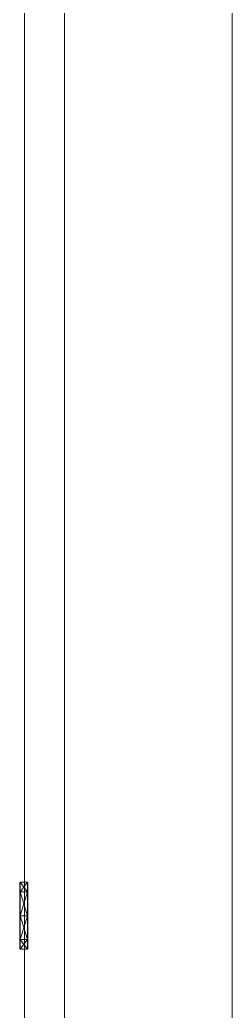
# Model space of a CAD drawing. Header units: millimetres. Extents: x -5300 to 98858, y -5196 to 93886.
# Drawn here: x -63.3 to 0, y 80819.5 to 81115.4 of the extents above; entities that cross this region are included whole.
import ezdxf

# ---------------------------------------------------------------- set-up
doc = ezdxf.new("R2010")
doc.units = ezdxf.units.MM
doc.layers.add('Двери', color=7, linetype='Continuous', lineweight=18, true_color=0x7f7f7f)
doc.layers.add('Стены', color=7, linetype='Continuous', lineweight=18, true_color=0x7f7f7f)

# ---------------------------------------------------------------- blocks, each defined once
blk = doc.blocks.new('СТН-01 - СТН-01 2-240565-Подвал')
at = {"layer": 'Стены', "color": 254, "true_color": 0xd4d4d4}
blk.add_line((0, 0), (0, 89500), dxfattribs=at)
blk = doc.blocks.new('СТН-01 - СТН-01-240562-Подвал')
blk.add_blockref('СТН-01 - СТН-01 2-240565-Подвал', (0, 0))
blk = doc.blocks.new('Дн-9 22110 - Дн-9-240606-Подвал')
at = {"layer": 'Двери', "color": 254, "true_color": 0xd4d4d4}
for p, q in [((-62, 80010), (-62, 81390)), ((-62, 80010), (-62, 81390)), ((-50, 81390), (-50, 80010)), ((-50, 81390), (-50, 80010)), ((-50, 80010), (-50, 81390)), ((-50, 80010), (-50, 81390)), ((-63.35, 80855), (-63.35, 80857.9)), ((-63.35, 80855), (-63.35, 80857.9)), ((-63.35, 80854.26), (-63.35, 80857.9)), ((-63.35, 80854.26), (-63.35, 80857.9)), ((-63.35, 80857.9), (-63.35, 80856.85)), ((-63.35, 80855), (-63.35, 80857.9)), ((-63.35, 80857.9), (-63.35, 80855)), ((-63.35, 80856.85), (-63.35, 80857.9)), ((-63.25, 80855.07), (-63.25, 80858)), ((-63.25, 80855.07), (-63.25, 80858)), ((-61.1, 80858), (-63.25, 80858)), ((-63.25, 80855.07), (-61.1, 80858)), ((-63.25, 80855.07), (-61.1, 80858)), ((-63.25, 80855.07), (-63.25, 80858)), ((-63.25, 80858), (-63.25, 80855.07)), ((-63.25, 80858), (-61.1, 80858)), ((-61.1, 80855.07), (-63.25, 80858)), ((-61.1, 80858), (-63.25, 80855.07)), ((-61.1, 80855.07), (-61.1, 80858)), ((-61.1, 80855.07), (-61.1, 80858)), ((-61.1, 80855.07), (-61.1, 80858)), ((-61.1, 80858), (-61.1, 80855.07)), ((-61, 80855.07), (-61, 80858)), ((-61, 80858), (-61, 80855.07)), ((-61, 80848), (-61, 80858)), ((-61, 80838), (-61, 80858)), ((-61, 80848), (-61, 80858)), ((-61, 80855.07), (-61, 80858)), ((-61, 80858), (-61, 80855.07)), ((-63.35, 80854.26), (-63.35, 80856.85)), ((-63.35, 80854.26), (-63.35, 80856.85)), ((-63.35, 80854.26), (-63.35, 80856.85)), ((-63.35, 80856.85), (-63.35, 80854.26)), ((-63.35, 80855), (-63.35, 80856.85)), ((-63.35, 80856.85), (-63.35, 80855)), ((-63.35, 80848), (-63.35, 80855)), ((-63.35, 80848), (-63.35, 80855)), ((-63.35, 80855), (-63.35, 80854.26)), ((-63.35, 80855), (-63.35, 80854.26)), ((-63.35, 80848), (-63.35, 80855)), ((-63.35, 80855), (-63.35, 80848)), ((-63.35, 80848), (-63.35, 80855)), ((-63.35, 80854.26), (-63.35, 80855)), ((-63.35, 80854.26), (-63.35, 80855)), ((-63.35, 80855), (-63.35, 80848)), ((-63.25, 80848), (-63.25, 80855.07)), ((-63.25, 80848), (-63.25, 80855.07)), ((-61.1, 80848), (-63.25, 80855.07)), ((-61.1, 80855.07), (-63.25, 80855.07)), ((-63.25, 80848), (-61.1, 80855.07)), ((-61.1, 80855.07), (-63.25, 80855.07)), ((-63.25, 80848), (-63.25, 80855.07)), ((-63.25, 80855.07), (-63.25, 80848)), ((-61.1, 80848), (-63.25, 80855.07)), ((-63.25, 80855.07), (-61.1, 80855.07)), ((-63.25, 80855.07), (-61.1, 80855.07)), ((-63.25, 80855.07), (-61.1, 80848)), ((-61.1, 80848), (-61.1, 80855.07)), ((-61.1, 80848), (-61.1, 80855.07)), ((-61.1, 80848), (-61.1, 80855.07)), ((-61.1, 80855.07), (-61.1, 80848)), ((-61, 80848), (-61, 80855.07)), ((-61, 80848), (-61, 80855.07)), ((-61, 80848), (-61, 80855.07)), ((-61, 80855.07), (-61, 80848)), ((-61, 80855.07), (-61, 80855.07)), ((-61, 80855.07), (-61, 80840.93)), ((-61, 80855.07), (-61, 80840.93)), ((-61, 80855.07), (-61, 80840.93)), ((-63.35, 80848), (-63.35, 80854.26)), ((-63.35, 80848), (-63.35, 80854.26)), ((-63.35, 80848), (-63.35, 80854.26)), ((-63.35, 80848), (-63.35, 80854.26)), ((-63.35, 80848), (-63.35, 80854.26)), ((-63.35, 80854.26), (-63.35, 80848)), ((-63.35, 80841), (-63.35, 80848)), ((-63.35, 80848), (-63.35, 80841.74)), ((-63.35, 80841), (-63.35, 80848)), ((-63.35, 80841.74), (-63.35, 80848)), ((-63.35, 80848), (-63.35, 80848)), ((-63.35, 80848), (-63.35, 80841.74)), ((-63.35, 80841.74), (-63.35, 80848)), ((-63.35, 80848), (-63.35, 80848)), ((-63.35, 80841), (-63.35, 80848)), ((-63.35, 80841.74), (-63.35, 80848)), ((-63.35, 80841), (-63.35, 80848)), ((-63.35, 80841.74), (-63.35, 80848)), ((-63.35, 80841), (-63.35, 80848)), ((-63.35, 80848), (-63.35, 80848)), ((-63.35, 80841), (-63.35, 80848)), ((-63.35, 80848), (-63.35, 80848)), ((-63.25, 80848), (-63.25, 80840.93)), ((-63.25, 80840.93), (-63.25, 80848)), ((-61.1, 80840.93), (-63.25, 80848)), ((-61.1, 80848), (-63.25, 80848)), ((-63.25, 80840.93), (-61.1, 80848)), ((-61.1, 80848), (-63.25, 80848)), ((-63.25, 80840.93), (-63.25, 80848)), ((-63.25, 80840.93), (-63.25, 80848)), ((-61.1, 80840.93), (-63.25, 80848)), ((-63.25, 80848), (-61.1, 80848)), ((-61.1, 80840.93), (-63.25, 80848)), ((-63.25, 80848), (-61.1, 80848)), ((-61.1, 80840.93), (-61.1, 80848)), ((-61.1, 80840.93), (-61.1, 80848)), ((-61.1, 80840.93), (-61.1, 80848)), ((-61.1, 80840.93), (-61.1, 80848)), ((-61, 80848), (-61, 80840.93)), ((-61, 80840.93), (-61, 80848)), ((-61, 80848), (-61, 80838)), ((-61, 80838), (-61, 80848)), ((-61, 80848), (-61, 80840.93)), ((-61, 80848), (-61, 80840.93)), ((-63.35, 80841.74), (-63.35, 80839.15)), ((-63.35, 80839.15), (-63.35, 80841.74)), ((-63.35, 80841), (-63.35, 80841.74)), ((-63.35, 80841.74), (-63.35, 80838.1)), ((-63.35, 80838.1), (-63.35, 80841.74)), ((-63.35, 80841), (-63.35, 80841.74)), ((-63.35, 80841.74), (-63.35, 80839.15)), ((-63.35, 80839.15), (-63.35, 80841.74)), ((-63.35, 80841), (-63.35, 80841.74)), ((-63.35, 80841), (-63.35, 80841.74)), ((-63.35, 80841), (-63.35, 80838.1)), ((-63.35, 80838.1), (-63.35, 80841)), ((-63.35, 80841), (-63.35, 80838.1)), ((-63.35, 80838.1), (-63.35, 80841)), ((-63.35, 80841), (-63.35, 80839.15)), ((-63.35, 80839.15), (-63.35, 80841)), ((-63.25, 80840.93), (-63.25, 80838)), ((-63.25, 80838), (-63.25, 80840.93)), ((-61.1, 80840.93), (-63.25, 80840.93)), ((-61.1, 80840.93), (-63.25, 80838)), ((-63.25, 80838), (-61.1, 80840.93)), ((-61.1, 80840.93), (-63.25, 80840.93)), ((-63.25, 80840.93), (-63.25, 80838)), ((-63.25, 80838), (-63.25, 80840.93)), ((-61.1, 80840.93), (-63.25, 80840.93)), ((-63.25, 80840.93), (-61.1, 80838)), ((-63.25, 80838), (-61.1, 80840.93)), ((-61.1, 80840.93), (-63.25, 80840.93)), ((-61.1, 80840.93), (-61.1, 80838)), ((-61.1, 80838), (-61.1, 80840.93)), ((-61.1, 80840.93), (-61.1, 80838)), ((-61.1, 80838), (-61.1, 80840.93)), ((-61, 80840.93), (-61, 80838)), ((-61, 80838), (-61, 80840.93)), ((-61, 80840.93), (-61, 80838)), ((-61, 80838), (-61, 80840.93)), ((-61, 80840.93), (-61, 80840.93)), ((-63.35, 80838.1), (-63.35, 80839.15)), ((-63.35, 80838.1), (-63.35, 80839.15)), ((-61.1, 80838), (-63.25, 80838)), ((-61.1, 80838), (-63.25, 80838))]:
    blk.add_line(p, q, dxfattribs=at)
blk = doc.blocks.new('Дн-9 22110 - Дн-9 22110-240610-Подвал')
blk.add_blockref('Дн-9 22110 - Дн-9-240606-Подвал', (0, 0))

msp = doc.modelspace()

# ---------------------------------------------------------------- block references
at = {"layer": 'Двери', "color": 254, "true_color": 0xd4d4d4}
msp.add_blockref('Дн-9 22110 - Дн-9 22110-240610-Подвал', (0, 0), dxfattribs=at)
at = {"layer": 'Стены', "color": 254, "true_color": 0xd4d4d4}
msp.add_blockref('СТН-01 - СТН-01-240562-Подвал', (0, 0), dxfattribs=at)

doc.saveas('drawing.dxf')
